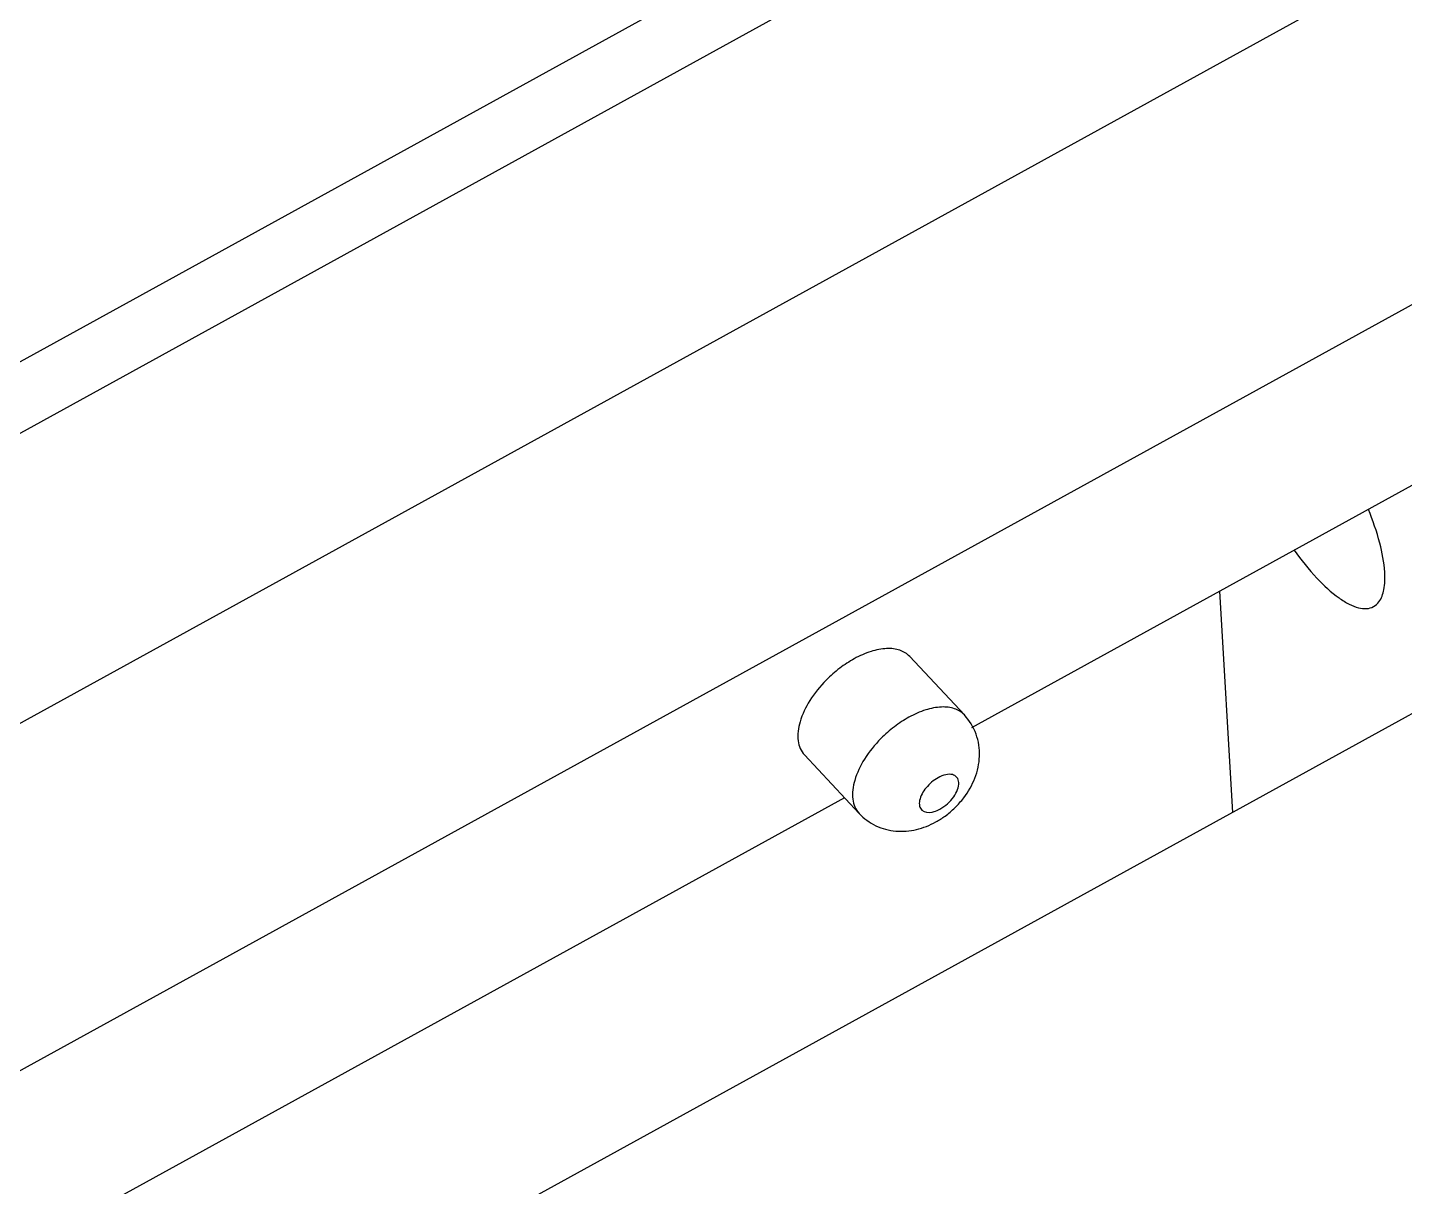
# Model space of a CAD drawing. Header units: millimetres. Extents: x 1514 to 2054, y 119 to 530.
# Drawn here: x 1769.77 to 1778.37, y 329.67 to 336.9 of the extents above; entities that cross this region are included whole.
import ezdxf

# ---------------------------------------------------------------- set-up
doc = ezdxf.new("R2010")
doc.units = ezdxf.units.MM
doc.header["$LTSCALE"] = 30.734
doc.layers.get('0').update_dxf_attribs({"linetype": 'CONTINUOUS'})

msp = doc.modelspace()

# ---------------------------------------------------------------- linework, layer by layer
at = {"color": 7}
for p, q in [((1754.1449, 326.2424), (1780.4295, 340.7064)), ((1781.0388, 340.5946), (1754.7541, 326.1306)), ((1782.3732, 339.5167), (1756.0886, 325.0528)), ((1783.7504, 338.1064), (1757.4658, 323.6425)), ((1783.8149, 337.0136), (1775.6687, 332.5309)), ((1784.0489, 335.7171), (1772.4599, 329.3399)), ((1777.2174, 333.3831), (1777.2989, 332.0027)), ((1775.2832, 332.9758), (1775.6247, 332.6109)), ((1774.626, 332.361), (1774.9674, 331.996)), ((1774.8754, 332.0944), (1760.8836, 324.3949))]:
    msp.add_line(p, q, dxfattribs=at)
for centre, radius, start, end in [((1775.1681, 332.4406), 0.5706, 306.12337, 314.27752), ((1775.1757, 332.4332), 0.56, 314.24565, 322.68528), ((1775.1848, 332.4171), 0.5417, 298.8769, 306.15374)]:
    msp.add_arc(centre, radius, start, end, dxfattribs=at)
for points, knots in [([(1778.2501, 333.5017), (1778.2465, 333.5631), (1778.2205, 333.6974), (1778.1759, 333.8259), (1778.1479, 333.8945)], [0, 0, 0, 0, 0.453332, 1, 1, 1, 1]), ([(1777.685, 333.6401), (1777.7284, 333.579), (1777.8139, 333.4718), (1777.9327, 333.3601), (1778.0241, 333.3026), (1778.0826, 333.2787), (1778.1356, 333.2717), (1778.1676, 333.2803), (1778.1805, 333.2874)], [0, 0, 0, 0, 0.349409, 0.638289, 0.754547, 0.851333, 0.930987, 1, 1, 1, 1]), ([(1778.1805, 333.2874), (1778.1936, 333.2946), (1778.2257, 333.3244), (1778.2512, 333.4016), (1778.2522, 333.4654), (1778.2501, 333.5017)], [0, 0, 0, 0, 0.190486, 0.537317, 1, 1, 1, 1]), ([(1774.9373, 332.962), (1774.9056, 332.9446), (1774.8438, 332.9038), (1774.7473, 332.8188), (1774.6579, 332.7085), (1774.5947, 332.5786), (1774.5755, 332.4564), (1774.604, 332.3845), (1774.626, 332.361)], [0, 0, 0, 0, 0.145489, 0.295839, 0.515513, 0.711205, 0.870783, 1, 1, 1, 1]), ([(1775.2832, 332.9758), (1775.2668, 332.9934), (1775.2202, 333.0215), (1775.1337, 333.0297), (1775.036, 333.0095), (1774.9706, 332.9803), (1774.9373, 332.962)], [0, 0, 0, 0, 0.196041, 0.421927, 0.691046, 1, 1, 1, 1]), ([(1775.6247, 332.6109), (1775.6082, 332.6285), (1775.5616, 332.6565), (1775.4752, 332.6647), (1775.3774, 332.6445), (1775.312, 332.6154), (1775.2787, 332.597)], [0, 0, 0, 0, 0.196041, 0.421927, 0.691046, 1, 1, 1, 1]), ([(1775.2787, 332.597), (1775.247, 332.5796), (1775.1853, 332.5388), (1775.0887, 332.4538), (1774.9993, 332.3435), (1774.9361, 332.2136), (1774.917, 332.0914), (1774.9455, 332.0195), (1774.9674, 331.996)], [0, 0, 0, 0, 0.145489, 0.295839, 0.515513, 0.711205, 0.870783, 1, 1, 1, 1]), ([(1775.621, 332.0938), (1775.6496, 332.1312), (1775.6971, 332.2135), (1775.7277, 332.3529), (1775.7068, 332.4945), (1775.6566, 332.5767), (1775.6247, 332.6109)], [0, 0, 0, 0, 0.252035, 0.500734, 0.749843, 1, 1, 1, 1]), ([(1775.461, 332.2188), (1775.4322, 332.203), (1775.3839, 332.1618), (1775.3511, 332.1056), (1775.3454, 332.0767)], [0, 0, 0, 0, 0.528262, 1, 1, 1, 1]), ([(1775.4725, 332.0231), (1775.5061, 332.0415), (1775.5494, 332.0805), (1775.5838, 332.1422), (1775.5936, 332.1855), (1775.5822, 332.2237), (1775.5476, 332.2425), (1775.5046, 332.2389), (1775.4759, 332.227), (1775.461, 332.2188)], [0, 0, 0, 0, 0.309727, 0.451855, 0.568495, 0.66109, 0.750902, 0.862261, 1, 1, 1, 1]), ([(1775.3454, 332.0767), (1775.3431, 332.0653), (1775.3417, 332.0432), (1775.3631, 332.0023), (1775.402, 331.9999), (1775.4232, 332.0042)], [0, 0, 0, 0, 0.270884, 0.497456, 1, 1, 1, 1]), ([(1775.4232, 332.0042), (1775.4273, 332.0051), (1775.4444, 332.0094), (1775.4607, 332.0166), (1775.4725, 332.0231)], [0, 0, 0, 0, 0.233953, 1, 1, 1, 1]), ([(1774.9674, 331.996), (1774.997, 331.9644), (1775.0686, 331.9122), (1775.1962, 331.8784), (1775.3273, 331.8894), (1775.4085, 331.9219), (1775.4465, 331.9427)], [0, 0, 0, 0, 0.250492, 0.500167, 0.749098, 1, 1, 1, 1])]:
    msp.add_open_spline(points, degree=3, knots=knots, dxfattribs=at)

doc.saveas('drawing.dxf')
